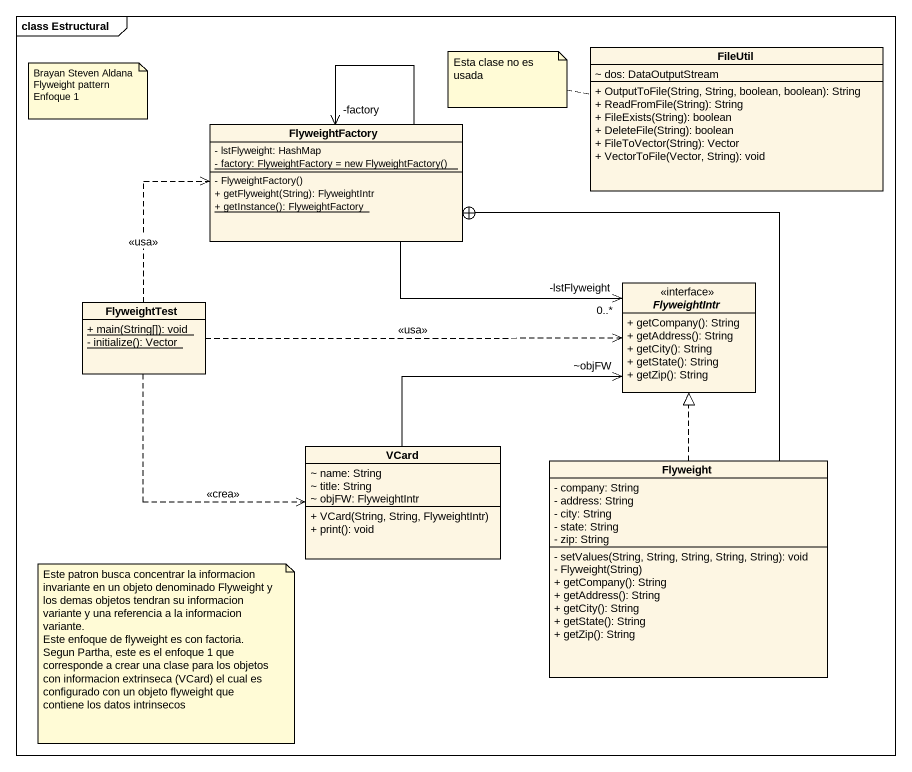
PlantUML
@startuml
mainframe class Estructural
hide circle
hide empty members
skinparam classAttributeIconSize 0
class FileUtil {
  ~ dos: DataOutputStream
  + OutputToFile(String, String, boolean, boolean): String
  + ReadFromFile(String): String
  + FileExists(String): boolean
  + DeleteFile(String): boolean
  + FileToVector(String): Vector
  + VectorToFile(Vector, String): void
}
class FlyweightFactory {
  - lstFlyweight: HashMap
  {static} {field} - factory: FlyweightFactory = new FlyweightFactory()
  - FlyweightFactory()
  + getFlyweight(String): FlyweightIntr
  {static} + getInstance(): FlyweightFactory
}
class FlyweightTest {
  {static} + main(String[]): void
  {static} - initialize(): Vector
}
interface FlyweightIntr <<interface>> {
  + getCompany(): String
  + getAddress(): String
  + getCity(): String
  + getState(): String
  + getZip(): String
}
class VCard {
  ~ name: String
  ~ title: String
  ~ objFW: FlyweightIntr
  + VCard(String, String, FlyweightIntr)
  + print(): void
}
class Flyweight {
  - company: String
  - address: String
  - city: String
  - state: String
  - zip: String
  - setValues(String, String, String, String, String): void
  - Flyweight(String)
  + getCompany(): String
  + getAddress(): String
  + getCity(): String
  + getState(): String
  + getZip(): String
}
FlyweightFactory --> "-factory" FlyweightFactory
FlyweightFactory -right-> "-lstFlyweight\n0..*" FlyweightIntr
FlyweightTest .up.> FlyweightFactory : <<usa>>
FlyweightTest .right.> FlyweightIntr : <<usa>>
FlyweightTest ..> VCard : <<crea>>
VCard -right-> "~objFW" FlyweightIntr
Flyweight -up-+ FlyweightFactory
Flyweight .up.|> FlyweightIntr
note as N1
  Brayan Steven Aldana
  Flyweight pattern
  Enfoque 1
end note
note left of FileUtil : Esta clase no es usada
note as N3
  Este patron busca concentrar la informacion invariante en un objeto denominado Flyweight y los demas objetos tendran su informacion variante y una referencia a la informacion variante.
  Este enfoque de flyweight es con factoria.
  Segun Partha, este es el enfoque 1 que corresponde a crear una clase para los objetos con informacion extrinseca (VCard) el cual es configurado con un objeto flyweight que contiene los datos intrinsecos
end note
@enduml
